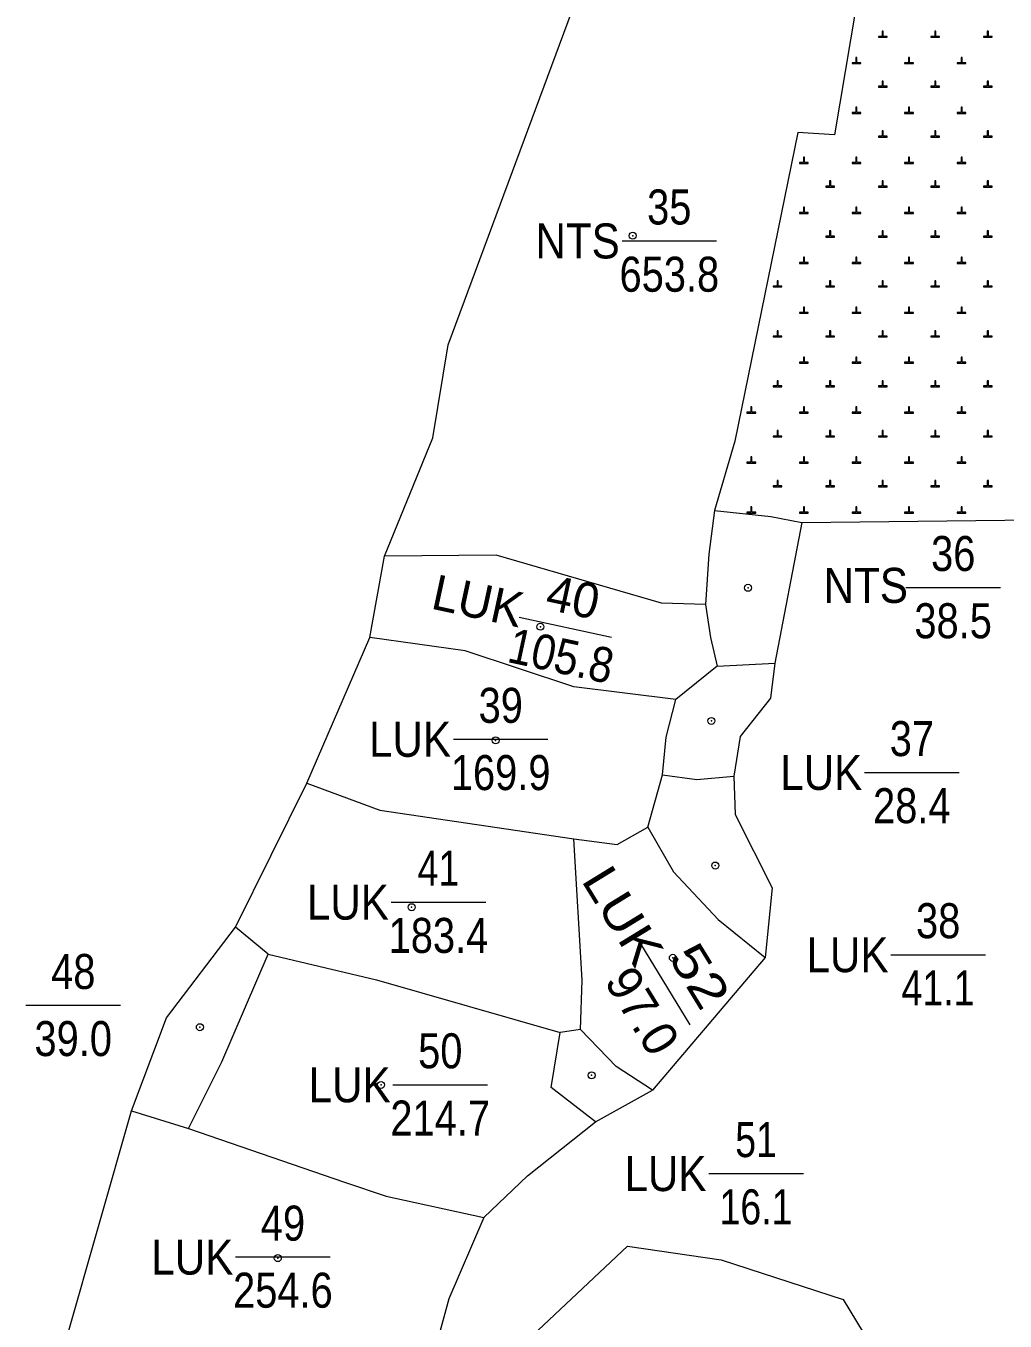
# Model space of a CAD drawing. Header units: metres. Extents: x 550890 to 551618, y 1839259 to 1840146.
# Drawn here: x 551359.5 to 551415.4, y 1839822.7 to 1839896.7 of the extents above; entities that cross this region are included whole.
import ezdxf
from ezdxf.enums import TextEntityAlignment as Align

# ---------------------------------------------------------------- set-up
doc = ezdxf.new("R2010")
doc.units = ezdxf.units.M
doc.header["$LTSCALE"] = 0.8
doc.header["$PDMODE"] = 32
doc.header["$PDSIZE"] = 0.4
doc.linetypes.add('DASH_DOUBLE_DOT', pattern=[9.2, 5, -1.2, 0.3, -1.2, 0.3, -1.2])
for name, color, linetype, lineweight in [('10', 7, 'Continuous', 13), ('13', 7, 'Continuous', 13), ('19', 7, 'Continuous', 13), ('2', 7, 'DASH_DOUBLE_DOT', 25), ('31', 7, 'Continuous', 13)]:
    doc.layers.add(name, color=color, linetype=linetype, lineweight=lineweight)
doc.layers.add('4', color=7, linetype='Continuous')

msp = doc.modelspace()

# ---------------------------------------------------------------- linework, layer by layer
at = {"layer": '10'}
for p, q in [((551403.77, 1839868.35), (551536.48, 1839869.75)), ((551379.12, 1839861.78), (551379.94, 1839866.42)), ((551375.52, 1839853.45), (551379.12, 1839861.78)), ((551398.93, 1839860.14), (551396.58, 1839858.24)), ((551394.99, 1839850.94), (551395.81, 1839853.94)), ((551401.67, 1839843.49), (551395.24, 1839835.93)), ((551391.13, 1839839.38), (551389.97, 1839839.21)), ((551391.99, 1839834.12), (551395.24, 1839835.93)), ((551361.81, 1839821.8), (551365.5, 1839834.75)), ((551365.5, 1839834.75), (551368.76, 1839833.73))]:
    msp.add_line(p, q, dxfattribs=at)
for points in [[(551396.58, 1839858.24), (551390.76, 1839858.95), (551384.55, 1839861.01), (551379.12, 1839861.78)], [(551402.24, 1839860.31), (551401.99, 1839858.31), (551400.25, 1839856.12), (551399.89, 1839853.85)], [(551395.81, 1839853.94), (551396.02, 1839856.08), (551396.58, 1839858.24)], [(551395.81, 1839853.94), (551397.77, 1839853.66), (551399.89, 1839853.85)], [(551399.89, 1839853.85), (551399.96, 1839851.67), (551402.07, 1839847.47), (551401.67, 1839843.49)], [(551373.3, 1839843.69), (551371.44, 1839845.24), (551375.52, 1839853.45)], [(551375.52, 1839853.45), (551379.68, 1839851.92), (551390.76, 1839850.27)], [(551390.76, 1839850.27), (551393.24, 1839849.95), (551394.99, 1839850.94)], [(551394.99, 1839850.94), (551396.44, 1839848.4), (551399, 1839845.66), (551401.67, 1839843.49)], [(551391.13, 1839839.38), (551391.24, 1839842.21), (551390.76, 1839850.27)], [(551365.5, 1839834.75), (551367.5, 1839840.05), (551371.44, 1839845.24)], [(551368.76, 1839833.73), (551370.67, 1839837.55), (551373.3, 1839843.69)], [(551373.3, 1839843.69), (551379.49, 1839842.23), (551389.97, 1839839.21)], [(551391.99, 1839834.12), (551389.47, 1839836.07), (551389.97, 1839839.21)], [(551395.24, 1839835.93), (551393.18, 1839837.28), (551391.13, 1839839.38)], [(551368.76, 1839833.73), (551377.66, 1839830.66), (551380.04, 1839829.86), (551385.62, 1839828.65)], [(551385.62, 1839828.65), (551388.11, 1839831.04), (551391.99, 1839834.12)], [(551385.62, 1839828.65), (551383.63, 1839824.01), (551381.93, 1839817.81)]]:
    msp.add_lwpolyline(points, dxfattribs=at)
at = {"layer": '13'}
for p, q in [((551393.51, 1839884.42), (551398.91, 1839884.42)), ((551409.71, 1839864.63), (551415.11, 1839864.63)), ((551387.64, 1839862.94), (551392.91, 1839861.8)), ((551383.88, 1839855.96), (551389.28, 1839855.96)), ((551407.35, 1839854.07), (551412.75, 1839854.07)), ((551380.33, 1839846.66), (551385.73, 1839846.66)), ((551394.56, 1839844.27), (551397.38, 1839839.66)), ((551408.85, 1839843.66), (551414.25, 1839843.66)), ((551359.48, 1839840.77), (551364.88, 1839840.77)), ((551380.43, 1839836.23), (551385.83, 1839836.23)), ((551398.46, 1839831.16), (551403.86, 1839831.16)), ((551371.45, 1839826.4), (551376.85, 1839826.4))]:
    msp.add_line(p, q, dxfattribs=at)
for p in [(551394.12, 1839884.72), (551400.7, 1839864.61), (551388.85, 1839862.39), (551398.61, 1839857.01), (551386.29, 1839855.9), (551398.83, 1839848.75), (551381.5, 1839846.37), (551396.41, 1839843.48), (551369.41, 1839839.52), (551391.77, 1839836.77), (551379.75, 1839836.22), (551373.86, 1839826.33)]:
    msp.add_point(p, dxfattribs=at)
at = {"layer": '19'}
for points in [[(551408.14, 1839896.05), (551408.64, 1839896.05), (551408.64, 1839896.1), (551408.42, 1839896.1), (551408.42, 1839896.4), (551408.36, 1839896.4), (551408.36, 1839896.1), (551408.14, 1839896.1)], [(551411.14, 1839896.05), (551411.64, 1839896.05), (551411.64, 1839896.1), (551411.42, 1839896.1), (551411.42, 1839896.4), (551411.36, 1839896.4), (551411.36, 1839896.1), (551411.14, 1839896.1)], [(551414.14, 1839896.05), (551414.64, 1839896.05), (551414.64, 1839896.1), (551414.42, 1839896.1), (551414.42, 1839896.4), (551414.36, 1839896.4), (551414.36, 1839896.1), (551414.14, 1839896.1)], [(551406.64, 1839894.55), (551407.14, 1839894.55), (551407.14, 1839894.6), (551406.92, 1839894.6), (551406.92, 1839894.9), (551406.86, 1839894.9), (551406.86, 1839894.6), (551406.64, 1839894.6)], [(551409.64, 1839894.55), (551410.14, 1839894.55), (551410.14, 1839894.6), (551409.92, 1839894.6), (551409.92, 1839894.9), (551409.86, 1839894.9), (551409.86, 1839894.6), (551409.64, 1839894.6)], [(551412.64, 1839894.55), (551413.14, 1839894.55), (551413.14, 1839894.6), (551412.92, 1839894.6), (551412.92, 1839894.9), (551412.86, 1839894.9), (551412.86, 1839894.6), (551412.64, 1839894.6)], [(551408.14, 1839893.2), (551408.64, 1839893.2), (551408.64, 1839893.25), (551408.42, 1839893.25), (551408.42, 1839893.55), (551408.36, 1839893.55), (551408.36, 1839893.25), (551408.14, 1839893.25)], [(551411.14, 1839893.2), (551411.64, 1839893.2), (551411.64, 1839893.25), (551411.42, 1839893.25), (551411.42, 1839893.55), (551411.36, 1839893.55), (551411.36, 1839893.25), (551411.14, 1839893.25)], [(551414.14, 1839893.2), (551414.64, 1839893.2), (551414.64, 1839893.25), (551414.42, 1839893.25), (551414.42, 1839893.55), (551414.36, 1839893.55), (551414.36, 1839893.25), (551414.14, 1839893.25)], [(551406.64, 1839891.7), (551407.14, 1839891.7), (551407.14, 1839891.75), (551406.92, 1839891.75), (551406.92, 1839892.05), (551406.86, 1839892.05), (551406.86, 1839891.75), (551406.64, 1839891.75)], [(551409.64, 1839891.7), (551410.14, 1839891.7), (551410.14, 1839891.75), (551409.92, 1839891.75), (551409.92, 1839892.05), (551409.86, 1839892.05), (551409.86, 1839891.75), (551409.64, 1839891.75)], [(551412.64, 1839891.7), (551413.14, 1839891.7), (551413.14, 1839891.75), (551412.92, 1839891.75), (551412.92, 1839892.05), (551412.86, 1839892.05), (551412.86, 1839891.75), (551412.64, 1839891.75)], [(551408.14, 1839890.35), (551408.64, 1839890.35), (551408.64, 1839890.4), (551408.42, 1839890.4), (551408.42, 1839890.7), (551408.36, 1839890.7), (551408.36, 1839890.4), (551408.14, 1839890.4)], [(551411.14, 1839890.35), (551411.64, 1839890.35), (551411.64, 1839890.4), (551411.42, 1839890.4), (551411.42, 1839890.7), (551411.36, 1839890.7), (551411.36, 1839890.4), (551411.14, 1839890.4)], [(551414.14, 1839890.35), (551414.64, 1839890.35), (551414.64, 1839890.4), (551414.42, 1839890.4), (551414.42, 1839890.7), (551414.36, 1839890.7), (551414.36, 1839890.4), (551414.14, 1839890.4)], [(551403.64, 1839888.85), (551404.14, 1839888.85), (551404.14, 1839888.9), (551403.92, 1839888.9), (551403.92, 1839889.2), (551403.86, 1839889.2), (551403.86, 1839888.9), (551403.64, 1839888.9)], [(551406.64, 1839888.85), (551407.14, 1839888.85), (551407.14, 1839888.9), (551406.92, 1839888.9), (551406.92, 1839889.2), (551406.86, 1839889.2), (551406.86, 1839888.9), (551406.64, 1839888.9)], [(551409.64, 1839888.85), (551410.14, 1839888.85), (551410.14, 1839888.9), (551409.92, 1839888.9), (551409.92, 1839889.2), (551409.86, 1839889.2), (551409.86, 1839888.9), (551409.64, 1839888.9)], [(551412.64, 1839888.85), (551413.14, 1839888.85), (551413.14, 1839888.9), (551412.92, 1839888.9), (551412.92, 1839889.2), (551412.86, 1839889.2), (551412.86, 1839888.9), (551412.64, 1839888.9)], [(551405.14, 1839887.49), (551405.64, 1839887.49), (551405.64, 1839887.54), (551405.42, 1839887.54), (551405.42, 1839887.85), (551405.36, 1839887.85), (551405.36, 1839887.54), (551405.14, 1839887.54)], [(551408.14, 1839887.49), (551408.64, 1839887.49), (551408.64, 1839887.54), (551408.42, 1839887.54), (551408.42, 1839887.85), (551408.36, 1839887.85), (551408.36, 1839887.54), (551408.14, 1839887.54)], [(551411.14, 1839887.49), (551411.64, 1839887.49), (551411.64, 1839887.54), (551411.42, 1839887.54), (551411.42, 1839887.85), (551411.36, 1839887.85), (551411.36, 1839887.54), (551411.14, 1839887.54)], [(551414.14, 1839887.49), (551414.64, 1839887.49), (551414.64, 1839887.54), (551414.42, 1839887.54), (551414.42, 1839887.85), (551414.36, 1839887.85), (551414.36, 1839887.54), (551414.14, 1839887.54)], [(551403.64, 1839885.99), (551404.14, 1839885.99), (551404.14, 1839886.04), (551403.92, 1839886.04), (551403.92, 1839886.35), (551403.86, 1839886.35), (551403.86, 1839886.04), (551403.64, 1839886.04)], [(551406.64, 1839885.99), (551407.14, 1839885.99), (551407.14, 1839886.04), (551406.92, 1839886.04), (551406.92, 1839886.35), (551406.86, 1839886.35), (551406.86, 1839886.04), (551406.64, 1839886.04)], [(551409.64, 1839885.99), (551410.14, 1839885.99), (551410.14, 1839886.04), (551409.92, 1839886.04), (551409.92, 1839886.35), (551409.86, 1839886.35), (551409.86, 1839886.04), (551409.64, 1839886.04)], [(551412.64, 1839885.99), (551413.14, 1839885.99), (551413.14, 1839886.04), (551412.92, 1839886.04), (551412.92, 1839886.35), (551412.86, 1839886.35), (551412.86, 1839886.04), (551412.64, 1839886.04)], [(551405.14, 1839884.64), (551405.64, 1839884.64), (551405.64, 1839884.69), (551405.42, 1839884.69), (551405.42, 1839884.99), (551405.36, 1839884.99), (551405.36, 1839884.69), (551405.14, 1839884.69)], [(551408.14, 1839884.64), (551408.64, 1839884.64), (551408.64, 1839884.69), (551408.42, 1839884.69), (551408.42, 1839884.99), (551408.36, 1839884.99), (551408.36, 1839884.69), (551408.14, 1839884.69)], [(551411.14, 1839884.64), (551411.64, 1839884.64), (551411.64, 1839884.69), (551411.42, 1839884.69), (551411.42, 1839884.99), (551411.36, 1839884.99), (551411.36, 1839884.69), (551411.14, 1839884.69)], [(551414.14, 1839884.64), (551414.64, 1839884.64), (551414.64, 1839884.69), (551414.42, 1839884.69), (551414.42, 1839884.99), (551414.36, 1839884.99), (551414.36, 1839884.69), (551414.14, 1839884.69)], [(551403.64, 1839883.14), (551404.14, 1839883.14), (551404.14, 1839883.19), (551403.92, 1839883.19), (551403.92, 1839883.49), (551403.86, 1839883.49), (551403.86, 1839883.19), (551403.64, 1839883.19)], [(551406.64, 1839883.14), (551407.14, 1839883.14), (551407.14, 1839883.19), (551406.92, 1839883.19), (551406.92, 1839883.49), (551406.86, 1839883.49), (551406.86, 1839883.19), (551406.64, 1839883.19)], [(551409.64, 1839883.14), (551410.14, 1839883.14), (551410.14, 1839883.19), (551409.92, 1839883.19), (551409.92, 1839883.49), (551409.86, 1839883.49), (551409.86, 1839883.19), (551409.64, 1839883.19)], [(551412.64, 1839883.14), (551413.14, 1839883.14), (551413.14, 1839883.19), (551412.92, 1839883.19), (551412.92, 1839883.49), (551412.86, 1839883.49), (551412.86, 1839883.19), (551412.64, 1839883.19)], [(551402.14, 1839881.79), (551402.64, 1839881.79), (551402.64, 1839881.84), (551402.42, 1839881.84), (551402.42, 1839882.14), (551402.36, 1839882.14), (551402.36, 1839881.84), (551402.14, 1839881.84)], [(551405.14, 1839881.79), (551405.64, 1839881.79), (551405.64, 1839881.84), (551405.42, 1839881.84), (551405.42, 1839882.14), (551405.36, 1839882.14), (551405.36, 1839881.84), (551405.14, 1839881.84)], [(551408.14, 1839881.79), (551408.64, 1839881.79), (551408.64, 1839881.84), (551408.42, 1839881.84), (551408.42, 1839882.14), (551408.36, 1839882.14), (551408.36, 1839881.84), (551408.14, 1839881.84)], [(551411.14, 1839881.79), (551411.64, 1839881.79), (551411.64, 1839881.84), (551411.42, 1839881.84), (551411.42, 1839882.14), (551411.36, 1839882.14), (551411.36, 1839881.84), (551411.14, 1839881.84)], [(551414.14, 1839881.79), (551414.64, 1839881.79), (551414.64, 1839881.84), (551414.42, 1839881.84), (551414.42, 1839882.14), (551414.36, 1839882.14), (551414.36, 1839881.84), (551414.14, 1839881.84)], [(551403.64, 1839880.29), (551404.14, 1839880.29), (551404.14, 1839880.34), (551403.92, 1839880.34), (551403.92, 1839880.64), (551403.86, 1839880.64), (551403.86, 1839880.34), (551403.64, 1839880.34)], [(551406.64, 1839880.29), (551407.14, 1839880.29), (551407.14, 1839880.34), (551406.92, 1839880.34), (551406.92, 1839880.64), (551406.86, 1839880.64), (551406.86, 1839880.34), (551406.64, 1839880.34)], [(551409.64, 1839880.29), (551410.14, 1839880.29), (551410.14, 1839880.34), (551409.92, 1839880.34), (551409.92, 1839880.64), (551409.86, 1839880.64), (551409.86, 1839880.34), (551409.64, 1839880.34)], [(551412.64, 1839880.29), (551413.14, 1839880.29), (551413.14, 1839880.34), (551412.92, 1839880.34), (551412.92, 1839880.64), (551412.86, 1839880.64), (551412.86, 1839880.34), (551412.64, 1839880.34)], [(551402.14, 1839878.94), (551402.64, 1839878.94), (551402.64, 1839878.99), (551402.42, 1839878.99), (551402.42, 1839879.29), (551402.36, 1839879.29), (551402.36, 1839878.99), (551402.14, 1839878.99)], [(551405.14, 1839878.94), (551405.64, 1839878.94), (551405.64, 1839878.99), (551405.42, 1839878.99), (551405.42, 1839879.29), (551405.36, 1839879.29), (551405.36, 1839878.99), (551405.14, 1839878.99)], [(551408.14, 1839878.94), (551408.64, 1839878.94), (551408.64, 1839878.99), (551408.42, 1839878.99), (551408.42, 1839879.29), (551408.36, 1839879.29), (551408.36, 1839878.99), (551408.14, 1839878.99)], [(551411.14, 1839878.94), (551411.64, 1839878.94), (551411.64, 1839878.99), (551411.42, 1839878.99), (551411.42, 1839879.29), (551411.36, 1839879.29), (551411.36, 1839878.99), (551411.14, 1839878.99)], [(551414.14, 1839878.94), (551414.64, 1839878.94), (551414.64, 1839878.99), (551414.42, 1839878.99), (551414.42, 1839879.29), (551414.36, 1839879.29), (551414.36, 1839878.99), (551414.14, 1839878.99)], [(551403.64, 1839877.44), (551404.14, 1839877.44), (551404.14, 1839877.49), (551403.92, 1839877.49), (551403.92, 1839877.79), (551403.86, 1839877.79), (551403.86, 1839877.49), (551403.64, 1839877.49)], [(551406.64, 1839877.44), (551407.14, 1839877.44), (551407.14, 1839877.49), (551406.92, 1839877.49), (551406.92, 1839877.79), (551406.86, 1839877.79), (551406.86, 1839877.49), (551406.64, 1839877.49)], [(551409.64, 1839877.44), (551410.14, 1839877.44), (551410.14, 1839877.49), (551409.92, 1839877.49), (551409.92, 1839877.79), (551409.86, 1839877.79), (551409.86, 1839877.49), (551409.64, 1839877.49)], [(551412.64, 1839877.44), (551413.14, 1839877.44), (551413.14, 1839877.49), (551412.92, 1839877.49), (551412.92, 1839877.79), (551412.86, 1839877.79), (551412.86, 1839877.49), (551412.64, 1839877.49)], [(551402.14, 1839876.09), (551402.64, 1839876.09), (551402.64, 1839876.14), (551402.42, 1839876.14), (551402.42, 1839876.44), (551402.36, 1839876.44), (551402.36, 1839876.14), (551402.14, 1839876.14)], [(551405.14, 1839876.09), (551405.64, 1839876.09), (551405.64, 1839876.14), (551405.42, 1839876.14), (551405.42, 1839876.44), (551405.36, 1839876.44), (551405.36, 1839876.14), (551405.14, 1839876.14)], [(551408.14, 1839876.09), (551408.64, 1839876.09), (551408.64, 1839876.14), (551408.42, 1839876.14), (551408.42, 1839876.44), (551408.36, 1839876.44), (551408.36, 1839876.14), (551408.14, 1839876.14)], [(551411.14, 1839876.09), (551411.64, 1839876.09), (551411.64, 1839876.14), (551411.42, 1839876.14), (551411.42, 1839876.44), (551411.36, 1839876.44), (551411.36, 1839876.14), (551411.14, 1839876.14)], [(551414.14, 1839876.09), (551414.64, 1839876.09), (551414.64, 1839876.14), (551414.42, 1839876.14), (551414.42, 1839876.44), (551414.36, 1839876.44), (551414.36, 1839876.14), (551414.14, 1839876.14)], [(551400.64, 1839874.59), (551401.14, 1839874.59), (551401.14, 1839874.64), (551400.92, 1839874.64), (551400.92, 1839874.94), (551400.86, 1839874.94), (551400.86, 1839874.64), (551400.64, 1839874.64)], [(551403.64, 1839874.59), (551404.14, 1839874.59), (551404.14, 1839874.64), (551403.92, 1839874.64), (551403.92, 1839874.94), (551403.86, 1839874.94), (551403.86, 1839874.64), (551403.64, 1839874.64)], [(551406.64, 1839874.59), (551407.14, 1839874.59), (551407.14, 1839874.64), (551406.92, 1839874.64), (551406.92, 1839874.94), (551406.86, 1839874.94), (551406.86, 1839874.64), (551406.64, 1839874.64)], [(551409.64, 1839874.59), (551410.14, 1839874.59), (551410.14, 1839874.64), (551409.92, 1839874.64), (551409.92, 1839874.94), (551409.86, 1839874.94), (551409.86, 1839874.64), (551409.64, 1839874.64)], [(551412.64, 1839874.59), (551413.14, 1839874.59), (551413.14, 1839874.64), (551412.92, 1839874.64), (551412.92, 1839874.94), (551412.86, 1839874.94), (551412.86, 1839874.64), (551412.64, 1839874.64)], [(551402.14, 1839873.23), (551402.64, 1839873.23), (551402.64, 1839873.28), (551402.42, 1839873.28), (551402.42, 1839873.59), (551402.36, 1839873.59), (551402.36, 1839873.28), (551402.14, 1839873.28)], [(551405.14, 1839873.23), (551405.64, 1839873.23), (551405.64, 1839873.28), (551405.42, 1839873.28), (551405.42, 1839873.59), (551405.36, 1839873.59), (551405.36, 1839873.28), (551405.14, 1839873.28)], [(551408.14, 1839873.23), (551408.64, 1839873.23), (551408.64, 1839873.28), (551408.42, 1839873.28), (551408.42, 1839873.59), (551408.36, 1839873.59), (551408.36, 1839873.28), (551408.14, 1839873.28)], [(551411.14, 1839873.23), (551411.64, 1839873.23), (551411.64, 1839873.28), (551411.42, 1839873.28), (551411.42, 1839873.59), (551411.36, 1839873.59), (551411.36, 1839873.28), (551411.14, 1839873.28)], [(551414.14, 1839873.23), (551414.64, 1839873.23), (551414.64, 1839873.28), (551414.42, 1839873.28), (551414.42, 1839873.59), (551414.36, 1839873.59), (551414.36, 1839873.28), (551414.14, 1839873.28)], [(551400.64, 1839871.73), (551401.14, 1839871.73), (551401.14, 1839871.78), (551400.92, 1839871.78), (551400.92, 1839872.09), (551400.86, 1839872.09), (551400.86, 1839871.78), (551400.64, 1839871.78)], [(551403.64, 1839871.73), (551404.14, 1839871.73), (551404.14, 1839871.78), (551403.92, 1839871.78), (551403.92, 1839872.09), (551403.86, 1839872.09), (551403.86, 1839871.78), (551403.64, 1839871.78)], [(551406.64, 1839871.73), (551407.14, 1839871.73), (551407.14, 1839871.78), (551406.92, 1839871.78), (551406.92, 1839872.09), (551406.86, 1839872.09), (551406.86, 1839871.78), (551406.64, 1839871.78)], [(551409.64, 1839871.73), (551410.14, 1839871.73), (551410.14, 1839871.78), (551409.92, 1839871.78), (551409.92, 1839872.09), (551409.86, 1839872.09), (551409.86, 1839871.78), (551409.64, 1839871.78)], [(551412.64, 1839871.73), (551413.14, 1839871.73), (551413.14, 1839871.78), (551412.92, 1839871.78), (551412.92, 1839872.09), (551412.86, 1839872.09), (551412.86, 1839871.78), (551412.64, 1839871.78)], [(551402.14, 1839870.38), (551402.64, 1839870.38), (551402.64, 1839870.43), (551402.42, 1839870.43), (551402.42, 1839870.73), (551402.36, 1839870.73), (551402.36, 1839870.43), (551402.14, 1839870.43)], [(551405.14, 1839870.38), (551405.64, 1839870.38), (551405.64, 1839870.43), (551405.42, 1839870.43), (551405.42, 1839870.73), (551405.36, 1839870.73), (551405.36, 1839870.43), (551405.14, 1839870.43)], [(551408.14, 1839870.38), (551408.64, 1839870.38), (551408.64, 1839870.43), (551408.42, 1839870.43), (551408.42, 1839870.73), (551408.36, 1839870.73), (551408.36, 1839870.43), (551408.14, 1839870.43)], [(551411.14, 1839870.38), (551411.64, 1839870.38), (551411.64, 1839870.43), (551411.42, 1839870.43), (551411.42, 1839870.73), (551411.36, 1839870.73), (551411.36, 1839870.43), (551411.14, 1839870.43)], [(551414.14, 1839870.38), (551414.64, 1839870.38), (551414.64, 1839870.43), (551414.42, 1839870.43), (551414.42, 1839870.73), (551414.36, 1839870.73), (551414.36, 1839870.43), (551414.14, 1839870.43)], [(551400.64, 1839868.88), (551401.14, 1839868.88), (551401.14, 1839868.93), (551400.92, 1839868.93), (551400.92, 1839869.23), (551400.86, 1839869.23), (551400.86, 1839868.93), (551400.64, 1839868.93)], [(551403.64, 1839868.88), (551404.14, 1839868.88), (551404.14, 1839868.93), (551403.92, 1839868.93), (551403.92, 1839869.23), (551403.86, 1839869.23), (551403.86, 1839868.93), (551403.64, 1839868.93)], [(551406.64, 1839868.88), (551407.14, 1839868.88), (551407.14, 1839868.93), (551406.92, 1839868.93), (551406.92, 1839869.23), (551406.86, 1839869.23), (551406.86, 1839868.93), (551406.64, 1839868.93)], [(551409.64, 1839868.88), (551410.14, 1839868.88), (551410.14, 1839868.93), (551409.92, 1839868.93), (551409.92, 1839869.23), (551409.86, 1839869.23), (551409.86, 1839868.93), (551409.64, 1839868.93)], [(551412.64, 1839868.88), (551413.14, 1839868.88), (551413.14, 1839868.93), (551412.92, 1839868.93), (551412.92, 1839869.23), (551412.86, 1839869.23), (551412.86, 1839868.93), (551412.64, 1839868.93)]]:
    msp.add_lwpolyline(points, close=True, dxfattribs=at)
at = {"layer": '31'}
for p in [(551403.77, 1839868.35), (551398.93, 1839860.14)]:
    msp.add_line(p, (551402.24, 1839860.31), dxfattribs=at)
for points in [[(551379.94, 1839866.42), (551382.71, 1839873.18), (551383.58, 1839878.48), (551393.62, 1839905.53)], [(551407.76, 1839903.16), (551405.63, 1839890.47), (551403.55, 1839890.61), (551399.94, 1839872.98), (551398.79, 1839869.03)], [(551398.79, 1839869.03), (551398.46, 1839866.54), (551398.28, 1839863.65)], [(551398.79, 1839869.03), (551402, 1839868.68), (551403.77, 1839868.35)], [(551398.28, 1839863.65), (551395.77, 1839863.74), (551386.32, 1839866.48), (551379.94, 1839866.42)], [(551398.28, 1839863.65), (551398.56, 1839861.77), (551398.93, 1839860.14)]]:
    msp.add_lwpolyline(points, dxfattribs=at)
msp.add_lwpolyline([(551393.82, 1839827.02), (551399.17, 1839826.23), (551406.13, 1839823.96), (551413.8, 1839811.3), (551414.87, 1839803.31), (551405.12, 1839795.05), (551387.82, 1839798.39), (551385.63, 1839814.65), (551387.42, 1839821)], close=True, dxfattribs=at)

# ---------------------------------------------------------------- texts
at = {"layer": '13'}
for s, width, p in [('35', 0.85, (551396.205, 1839885.36)), ('36', 0.85, (551412.415, 1839865.57)), ('39', 0.85, (551386.585, 1839856.9)), ('37', 0.85, (551410.055, 1839855)), ('41', 0.8, (551383.03, 1839847.6)), ('38', 0.85, (551411.555, 1839844.6)), ('48', 0.85, (551362.185, 1839841.7)), ('50', 0.85, (551383.135, 1839837.17)), ('51', 0.8, (551401.16, 1839832.1)), ('49', 0.85, (551374.155, 1839827.33))]:
    msp.add_text(s, height=2, dxfattribs=dict(at, width=width)).set_placement(p, align=Align.CENTER)
msp.add_text('40', height=2, rotation=347.829, dxfattribs=at).set_placement((551390.509, 1839863.097), align=Align.CENTER)
at = {"layer": '13', "width": 1.25}
msp.add_text('52', height=2, rotation=301.531, dxfattribs=at).set_placement((551397.093, 1839841.928), align=Align.CENTER)
at = {"layer": '2', "width": 0.9}
for s, p in [('NTS', (551393.38, 1839883.42)), ('NTS', (551409.83, 1839863.75)), ('LUK', (551383.75, 1839854.96)), ('LUK', (551407.22, 1839853.07)), ('LUK', (551380.2, 1839845.66)), ('LUK', (551408.72, 1839842.66)), ('LUK', (551380.3, 1839835.23)), ('LUK', (551398.33, 1839830.16)), ('LUK', (551371.32, 1839825.39))]:
    msp.add_text(s, height=2, dxfattribs=at).set_placement(p, align=Align.RIGHT)
at = {"layer": '2'}
msp.add_text('LUK', height=2, rotation=347.829, dxfattribs=at).set_placement((551387.618, 1839862.341), align=Align.RIGHT)
at = {"layer": '2', "width": 1.15}
msp.add_text('LUK', height=2, rotation=301.531, dxfattribs=at).set_placement((551394.279, 1839842.806), align=Align.RIGHT)
at = {"layer": '4'}
for s, width, p in [('653.8', 0.85, (551396.21, 1839881.52)), ('38.5', 0.85, (551412.41, 1839861.73)), ('169.9', 0.85, (551386.58, 1839853.06)), ('28.4', 0.85, (551410.05, 1839851.17)), ('183.4', 0.85, (551383.03, 1839843.76)), ('41.1', 0.8, (551411.545, 1839840.76)), ('39.0', 0.85, (551362.18, 1839837.87)), ('214.7', 0.85, (551383.13, 1839833.33)), ('16.1', 0.8, (551401.155, 1839828.26)), ('254.6', 0.85, (551374.15, 1839823.5))]:
    msp.add_text(s, height=2, dxfattribs=dict(at, width=width)).set_placement(p, align=Align.CENTER)
at = {"layer": '4', "width": 0.9}
msp.add_text('105.8', height=2, rotation=347.829, dxfattribs=at).set_placement((551389.824, 1839859.756), align=Align.CENTER)
at = {"layer": '4'}
msp.add_text('97.0', height=2, rotation=301.531, dxfattribs=at).set_placement((551393.817, 1839839.923), align=Align.CENTER)

doc.saveas('drawing.dxf')
